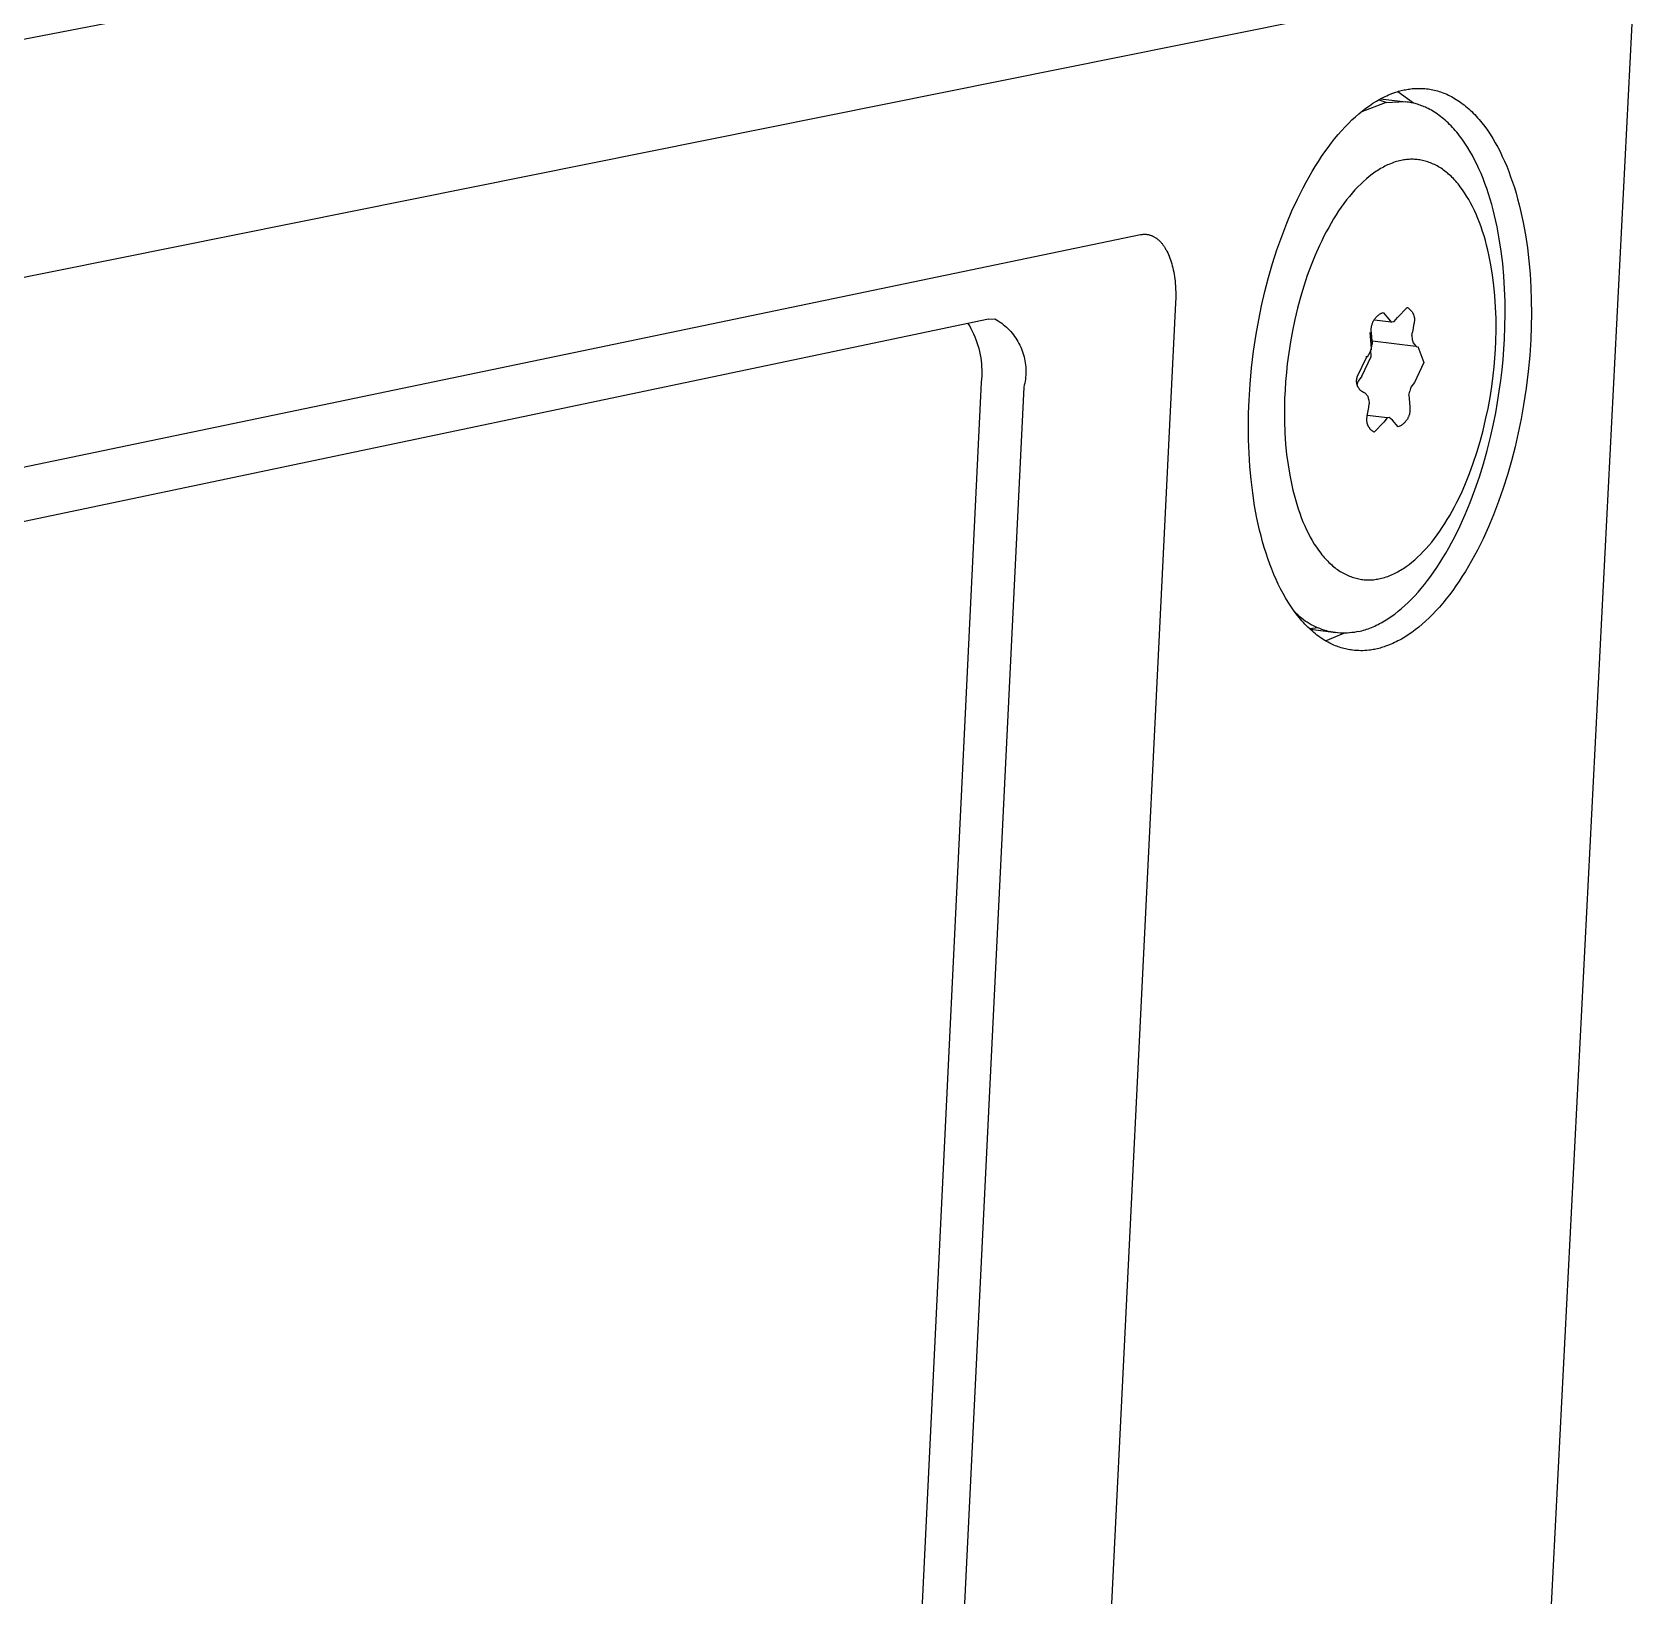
# Model space of a CAD drawing. Header units: millimetres. Extents: x -573 to 3430, y 0 to 3769.
# Drawn here: x 1742.4 to 1768.79, y 336.22 to 361.96 of the extents above; entities that cross this region are included whole.
import ezdxf

# ---------------------------------------------------------------- set-up
doc = ezdxf.new("R2010")
doc.units = ezdxf.units.MM
doc.layers.add('01 Basic thick', color=7, linetype='Continuous', lineweight=35)

msp = doc.modelspace()

# ---------------------------------------------------------------- linework, layer by layer
at = {"layer": '01 Basic thick', "lineweight": -3}
for p, q in [((1766.609, 366.539), (1718.135, 357.186)), ((1768.791, 363.261), (1719.04, 353.242)), ((1766.614, 320.687), (1768.791, 363.261)), ((1764.885, 360.986), (1764.908, 360.992)), ((1764.908, 360.992), (1764.931, 360.998)), ((1764.931, 360.998), (1764.953, 361.004)), ((1764.953, 361.004), (1764.976, 361.009)), ((1764.976, 361.009), (1764.999, 361.013)), ((1764.999, 361.013), (1765.021, 361.017)), ((1765.021, 361.017), (1765.044, 361.021)), ((1765.044, 361.021), (1765.067, 361.024)), ((1765.067, 361.024), (1765.089, 361.027)), ((1765.089, 361.027), (1765.112, 361.03)), ((1765.112, 361.03), (1765.141, 361.032)), ((1765.141, 361.032), (1765.17, 361.034)), ((1765.17, 361.034), (1765.2, 361.035)), ((1765.2, 361.035), (1765.229, 361.035)), ((1765.229, 361.035), (1765.258, 361.034)), ((1765.258, 361.034), (1765.287, 361.033)), ((1765.287, 361.033), (1765.317, 361.031)), ((1765.317, 361.031), (1765.346, 361.028)), ((1765.346, 361.028), (1765.372, 361.025)), ((1765.372, 361.025), (1765.398, 361.021)), ((1765.398, 361.021), (1765.424, 361.017)), ((1765.424, 361.017), (1765.449, 361.012)), ((1765.449, 361.012), (1765.475, 361.006)), ((1765.475, 361.006), (1765.501, 360.999)), ((1765.501, 360.999), (1765.527, 360.992)), ((1765.527, 360.992), (1765.552, 360.985)), ((1764.666, 360.796), (1764.266, 360.643)), ((1764.35, 360.709), (1764.407, 360.75)), ((1764.407, 360.75), (1764.464, 360.789)), ((1764.464, 360.789), (1764.522, 360.824)), ((1764.522, 360.824), (1764.55, 360.841)), ((1764.55, 360.841), (1764.578, 360.857)), ((1764.562, 360.848), (1764.693, 360.801)), ((1764.578, 360.857), (1764.607, 360.872)), ((1764.587, 360.86), (1765.007, 360.813)), ((1764.607, 360.872), (1764.635, 360.886)), ((1764.635, 360.886), (1764.663, 360.9)), ((1764.663, 360.9), (1764.691, 360.913)), ((1765.007, 360.813), (1764.666, 360.796)), ((1764.691, 360.913), (1764.719, 360.926)), ((1764.719, 360.926), (1764.746, 360.937)), ((1764.746, 360.937), (1764.793, 360.955)), ((1764.793, 360.955), (1764.839, 360.971)), ((1764.839, 360.971), (1764.862, 360.979)), ((1764.862, 360.979), (1764.885, 360.986)), ((1765.13, 360.791), (1764.875, 360.98)), ((1765.028, 360.81), (1765.007, 360.813)), ((1765.05, 360.807), (1765.028, 360.81)), ((1765.071, 360.803), (1765.05, 360.807)), ((1765.092, 360.799), (1765.071, 360.803)), ((1765.114, 360.795), (1765.092, 360.799)), ((1765.135, 360.79), (1765.114, 360.795)), ((1765.157, 360.785), (1765.135, 360.79)), ((1765.178, 360.779), (1765.157, 360.785)), ((1765.199, 360.772), (1765.178, 360.779)), ((1765.221, 360.766), (1765.199, 360.772)), ((1765.242, 360.758), (1765.221, 360.766)), ((1765.263, 360.75), (1765.242, 360.758)), ((1765.285, 360.742), (1765.263, 360.75)), ((1765.306, 360.733), (1765.285, 360.742)), ((1765.327, 360.724), (1765.306, 360.733)), ((1765.552, 360.985), (1765.578, 360.976)), ((1765.578, 360.976), (1765.604, 360.968)), ((1765.604, 360.968), (1765.629, 360.958)), ((1765.629, 360.958), (1765.655, 360.948)), ((1765.655, 360.948), (1765.681, 360.937)), ((1765.681, 360.937), (1765.706, 360.925)), ((1765.706, 360.925), (1765.731, 360.912)), ((1765.731, 360.912), (1765.757, 360.899)), ((1765.757, 360.899), (1765.783, 360.885)), ((1765.783, 360.885), (1765.809, 360.87)), ((1765.809, 360.87), (1765.835, 360.854)), ((1765.835, 360.854), (1765.862, 360.837)), ((1765.862, 360.837), (1765.887, 360.82)), ((1765.887, 360.82), (1765.913, 360.801)), ((1765.913, 360.801), (1765.939, 360.782)), ((1765.939, 360.782), (1765.964, 360.762)), ((1765.964, 360.762), (1765.99, 360.742)), ((1765.99, 360.742), (1766.015, 360.721)), ((1764.062, 360.459), (1764.119, 360.515)), ((1764.119, 360.515), (1764.177, 360.568)), ((1764.177, 360.568), (1764.235, 360.618)), ((1764.235, 360.618), (1764.292, 360.665)), ((1764.292, 360.665), (1764.35, 360.709)), ((1765.348, 360.714), (1765.327, 360.724)), ((1765.374, 360.702), (1765.348, 360.714)), ((1765.4, 360.688), (1765.374, 360.702)), ((1765.426, 360.674), (1765.4, 360.688)), ((1765.452, 360.659), (1765.426, 360.674)), ((1765.477, 360.643), (1765.452, 360.659)), ((1765.503, 360.626), (1765.477, 360.643)), ((1765.528, 360.609), (1765.503, 360.626)), ((1765.553, 360.59), (1765.528, 360.609)), ((1765.578, 360.571), (1765.553, 360.59)), ((1765.603, 360.552), (1765.578, 360.571)), ((1765.628, 360.531), (1765.603, 360.552)), ((1765.653, 360.51), (1765.628, 360.531)), ((1765.677, 360.488), (1765.653, 360.51)), ((1765.702, 360.465), (1765.677, 360.488)), ((1765.726, 360.442), (1765.702, 360.465)), ((1766.015, 360.721), (1766.04, 360.699)), ((1766.04, 360.699), (1766.065, 360.676)), ((1766.065, 360.676), (1766.09, 360.652)), ((1766.09, 360.652), (1766.114, 360.628)), ((1766.114, 360.628), (1766.139, 360.603)), ((1766.139, 360.603), (1766.163, 360.577)), ((1766.163, 360.577), (1766.187, 360.551)), ((1766.187, 360.551), (1766.211, 360.523)), ((1766.211, 360.523), (1766.257, 360.467)), ((1766.257, 360.467), (1766.303, 360.407)), ((1763.78, 360.136), (1763.834, 360.205)), ((1763.834, 360.205), (1763.891, 360.273)), ((1763.891, 360.273), (1763.948, 360.338)), ((1763.948, 360.338), (1764.005, 360.4)), ((1764.005, 360.4), (1764.062, 360.459)), ((1765.75, 360.417), (1765.726, 360.442)), ((1765.773, 360.392), (1765.75, 360.417)), ((1765.797, 360.367), (1765.773, 360.392)), ((1765.82, 360.34), (1765.797, 360.367)), ((1765.843, 360.313), (1765.82, 360.34)), ((1765.866, 360.285), (1765.843, 360.313)), ((1765.889, 360.256), (1765.866, 360.285)), ((1765.933, 360.197), (1765.889, 360.256)), ((1766.303, 360.407), (1766.348, 360.345)), ((1766.348, 360.345), (1766.392, 360.28)), ((1766.392, 360.28), (1766.435, 360.212)), ((1766.435, 360.212), (1766.477, 360.141)), ((1763.619, 359.912), (1763.672, 359.989)), ((1763.672, 359.989), (1763.726, 360.064)), ((1763.726, 360.064), (1763.78, 360.136)), ((1765.977, 360.134), (1765.933, 360.197)), ((1766.019, 360.069), (1765.977, 360.134)), ((1766.061, 360.001), (1766.019, 360.069)), ((1766.101, 359.93), (1766.061, 360.001)), ((1766.477, 360.141), (1766.517, 360.068)), ((1766.517, 360.068), (1766.556, 359.993)), ((1766.556, 359.993), (1766.593, 359.915)), ((1763.464, 359.666), (1763.515, 359.751)), ((1763.515, 359.751), (1763.567, 359.833)), ((1763.567, 359.833), (1763.619, 359.912)), ((1764.544, 359.685), (1764.521, 359.67)), ((1764.567, 359.7), (1764.544, 359.685)), ((1764.59, 359.714), (1764.567, 359.7)), ((1764.614, 359.727), (1764.59, 359.714)), ((1764.637, 359.74), (1764.614, 359.727)), ((1764.66, 359.752), (1764.637, 359.74)), ((1764.683, 359.764), (1764.66, 359.752)), ((1764.705, 359.774), (1764.683, 359.764)), ((1764.728, 359.784), (1764.705, 359.774)), ((1764.754, 359.795), (1764.728, 359.784)), ((1764.779, 359.805), (1764.754, 359.795)), ((1764.804, 359.814), (1764.779, 359.805)), ((1764.83, 359.823), (1764.804, 359.814)), ((1764.854, 359.83), (1764.83, 359.823)), ((1764.879, 359.837), (1764.854, 359.83)), ((1764.904, 359.843), (1764.879, 359.837)), ((1764.928, 359.849), (1764.904, 359.843)), ((1764.95, 359.853), (1764.928, 359.849)), ((1764.972, 359.856), (1764.95, 359.853)), ((1764.993, 359.86), (1764.972, 359.856)), ((1765.015, 359.862), (1764.993, 359.86)), ((1765.037, 359.864), (1765.015, 359.862)), ((1765.059, 359.866), (1765.037, 359.864)), ((1765.081, 359.867), (1765.059, 359.866)), ((1765.103, 359.867), (1765.081, 359.867)), ((1765.125, 359.867), (1765.103, 359.867)), ((1765.147, 359.866), (1765.125, 359.867)), ((1765.169, 359.864), (1765.147, 359.866)), ((1765.191, 359.862), (1765.169, 359.864)), ((1765.213, 359.86), (1765.191, 359.862)), ((1765.236, 359.857), (1765.213, 359.86)), ((1765.258, 359.853), (1765.236, 359.857)), ((1765.28, 359.848), (1765.258, 359.853)), ((1765.302, 359.843), (1765.28, 359.848)), ((1765.324, 359.838), (1765.302, 359.843)), ((1765.346, 359.831), (1765.324, 359.838)), ((1765.368, 359.825), (1765.346, 359.831)), ((1765.39, 359.817), (1765.368, 359.825)), ((1765.412, 359.809), (1765.39, 359.817)), ((1765.434, 359.8), (1765.412, 359.809)), ((1765.456, 359.79), (1765.434, 359.8)), ((1765.478, 359.78), (1765.456, 359.79)), ((1765.5, 359.769), (1765.478, 359.78)), ((1765.521, 359.758), (1765.5, 359.769)), ((1765.543, 359.745), (1765.521, 359.758)), ((1765.564, 359.732), (1765.543, 359.745)), ((1765.586, 359.719), (1765.564, 359.732)), ((1765.607, 359.704), (1765.586, 359.719)), ((1765.628, 359.689), (1765.607, 359.704)), ((1765.649, 359.674), (1765.628, 359.689)), ((1765.669, 359.658), (1765.649, 359.674)), ((1766.138, 359.859), (1766.101, 359.93)), ((1766.174, 359.786), (1766.138, 359.859)), ((1766.209, 359.71), (1766.174, 359.786)), ((1766.243, 359.632), (1766.209, 359.71)), ((1766.593, 359.915), (1766.63, 359.835)), ((1766.63, 359.835), (1766.665, 359.752)), ((1766.665, 359.752), (1766.698, 359.668)), ((1763.316, 359.4), (1763.364, 359.491)), ((1763.364, 359.491), (1763.414, 359.58)), ((1763.414, 359.58), (1763.464, 359.666)), ((1764.216, 359.412), (1764.169, 359.363)), ((1764.263, 359.459), (1764.216, 359.412)), ((1764.31, 359.503), (1764.263, 359.459)), ((1764.357, 359.545), (1764.31, 359.503)), ((1764.404, 359.584), (1764.357, 359.545)), ((1764.45, 359.62), (1764.404, 359.584)), ((1764.474, 359.638), (1764.45, 359.62)), ((1764.497, 359.654), (1764.474, 359.638)), ((1764.521, 359.67), (1764.497, 359.654)), ((1765.689, 359.642), (1765.669, 359.658)), ((1765.709, 359.624), (1765.689, 359.642)), ((1765.729, 359.606), (1765.709, 359.624)), ((1765.749, 359.588), (1765.729, 359.606)), ((1765.769, 359.569), (1765.749, 359.588)), ((1765.788, 359.549), (1765.769, 359.569)), ((1765.807, 359.528), (1765.788, 359.549)), ((1765.826, 359.507), (1765.807, 359.528)), ((1765.845, 359.485), (1765.826, 359.507)), ((1765.864, 359.463), (1765.845, 359.485)), ((1765.882, 359.44), (1765.864, 359.463)), ((1765.901, 359.416), (1765.882, 359.44)), ((1765.937, 359.367), (1765.901, 359.416)), ((1766.276, 359.552), (1766.243, 359.632)), ((1766.307, 359.47), (1766.276, 359.552)), ((1766.337, 359.386), (1766.307, 359.47)), ((1766.698, 359.668), (1766.73, 359.581)), ((1766.73, 359.581), (1766.761, 359.492)), ((1766.761, 359.492), (1766.791, 359.402)), ((1763.132, 359.017), (1763.222, 359.212)), ((1763.222, 359.212), (1763.316, 359.4)), ((1764.031, 359.199), (1763.986, 359.139)), ((1764.077, 359.256), (1764.031, 359.199)), ((1764.123, 359.311), (1764.077, 359.256)), ((1764.169, 359.363), (1764.123, 359.311)), ((1765.972, 359.316), (1765.937, 359.367)), ((1766.006, 359.263), (1765.972, 359.316)), ((1766.04, 359.207), (1766.006, 359.263)), ((1766.072, 359.149), (1766.04, 359.207)), ((1766.104, 359.088), (1766.072, 359.149)), ((1766.365, 359.301), (1766.337, 359.386)), ((1766.392, 359.213), (1766.365, 359.301)), ((1766.418, 359.124), (1766.392, 359.213)), ((1766.791, 359.402), (1766.819, 359.309)), ((1766.819, 359.309), (1766.845, 359.215)), ((1766.845, 359.215), (1766.871, 359.12)), ((1763.047, 358.814), (1763.132, 359.017)), ((1763.817, 358.886), (1763.777, 358.818)), ((1763.858, 358.953), (1763.817, 358.886)), ((1763.9, 359.017), (1763.858, 358.953)), ((1763.943, 359.079), (1763.9, 359.017)), ((1763.986, 359.139), (1763.943, 359.079)), ((1766.134, 359.026), (1766.104, 359.088)), ((1766.163, 358.962), (1766.134, 359.026)), ((1766.191, 358.895), (1766.163, 358.962)), ((1766.218, 358.825), (1766.191, 358.895)), ((1766.443, 359.034), (1766.418, 359.124)), ((1766.466, 358.942), (1766.443, 359.034)), ((1766.507, 358.754), (1766.466, 358.942)), ((1766.871, 359.12), (1766.894, 359.023)), ((1766.894, 359.023), (1766.937, 358.825)), ((1728.46, 351.931), (1760.642, 358.627)), ((1760.642, 358.627), (1760.652, 358.629)), ((1760.652, 358.629), (1760.662, 358.631)), ((1760.662, 358.631), (1760.673, 358.632)), ((1760.673, 358.632), (1760.683, 358.633)), ((1760.683, 358.633), (1760.693, 358.634)), ((1760.693, 358.634), (1760.703, 358.634)), ((1760.703, 358.634), (1760.714, 358.634)), ((1760.714, 358.634), (1760.724, 358.634)), ((1760.724, 358.634), (1760.734, 358.633)), ((1760.734, 358.633), (1760.744, 358.632)), ((1760.744, 358.632), (1760.754, 358.63)), ((1760.754, 358.63), (1760.764, 358.629)), ((1760.764, 358.629), (1760.774, 358.627)), ((1760.774, 358.627), (1760.784, 358.624)), ((1760.784, 358.624), (1760.794, 358.621)), ((1760.794, 358.621), (1760.804, 358.618)), ((1760.804, 358.618), (1760.814, 358.615)), ((1762.963, 358.598), (1763.047, 358.814)), ((1763.697, 358.675), (1763.659, 358.601)), ((1763.737, 358.747), (1763.697, 358.675)), ((1763.777, 358.818), (1763.737, 358.747)), ((1766.244, 358.754), (1766.218, 358.825)), ((1766.269, 358.681), (1766.244, 358.754)), ((1766.292, 358.606), (1766.269, 358.681)), ((1766.543, 358.561), (1766.507, 358.754)), ((1766.937, 358.825), (1766.974, 358.623)), ((1766.974, 358.623), (1767.005, 358.411)), ((1760.814, 358.615), (1760.824, 358.611)), ((1760.824, 358.611), (1760.833, 358.607)), ((1760.833, 358.607), (1760.843, 358.603)), ((1760.843, 358.603), (1760.853, 358.598)), ((1760.853, 358.598), (1760.862, 358.593)), ((1760.862, 358.593), (1760.872, 358.588)), ((1760.872, 358.588), (1760.881, 358.582)), ((1760.881, 358.582), (1760.89, 358.576)), ((1760.89, 358.576), (1760.899, 358.57)), ((1760.899, 358.57), (1760.908, 358.563)), ((1760.908, 358.563), (1760.917, 358.556)), ((1760.917, 358.556), (1760.926, 358.549)), ((1760.926, 358.549), (1760.935, 358.542)), ((1760.935, 358.542), (1760.944, 358.534)), ((1760.944, 358.534), (1760.953, 358.525)), ((1760.953, 358.525), (1760.961, 358.517)), ((1760.961, 358.517), (1760.969, 358.508)), ((1760.969, 358.508), (1760.978, 358.499)), ((1760.978, 358.499), (1760.986, 358.489)), ((1760.986, 358.489), (1760.994, 358.48)), ((1760.994, 358.48), (1761.002, 358.47)), ((1761.002, 358.47), (1761.01, 358.459)), ((1761.01, 358.459), (1761.017, 358.449)), ((1761.017, 358.449), (1761.025, 358.438)), ((1761.025, 358.438), (1761.033, 358.427)), ((1761.033, 358.427), (1761.04, 358.415)), ((1761.04, 358.415), (1761.047, 358.403)), ((1761.047, 358.403), (1761.054, 358.391)), ((1761.054, 358.391), (1761.061, 358.379)), ((1761.061, 358.379), (1761.075, 358.353)), ((1761.075, 358.353), (1761.088, 358.327)), ((1762.813, 358.15), (1762.885, 358.376)), ((1762.885, 358.376), (1762.963, 358.598)), ((1763.585, 358.448), (1763.514, 358.289)), ((1763.621, 358.525), (1763.585, 358.448)), ((1763.659, 358.601), (1763.621, 358.525)), ((1766.314, 358.53), (1766.292, 358.606)), ((1766.335, 358.452), (1766.314, 358.53)), ((1766.355, 358.373), (1766.335, 358.452)), ((1766.373, 358.293), (1766.355, 358.373)), ((1766.574, 358.358), (1766.543, 358.561)), ((1766.599, 358.153), (1766.574, 358.358)), ((1767.005, 358.411), (1767.031, 358.196)), ((1761.088, 358.327), (1761.1, 358.299)), ((1761.1, 358.299), (1761.112, 358.271)), ((1761.112, 358.271), (1761.124, 358.242)), ((1761.124, 358.242), (1761.134, 358.211)), ((1761.134, 358.211), (1761.145, 358.18)), ((1761.145, 358.18), (1761.154, 358.148)), ((1761.154, 358.148), (1761.163, 358.114)), ((1761.163, 358.114), (1761.172, 358.081)), ((1762.747, 357.92), (1762.813, 358.15)), ((1763.447, 358.124), (1763.385, 357.955)), ((1763.514, 358.289), (1763.447, 358.124)), ((1766.39, 358.211), (1766.373, 358.293)), ((1766.405, 358.129), (1766.39, 358.211)), ((1766.432, 357.962), (1766.405, 358.129)), ((1766.618, 357.945), (1766.599, 358.153)), ((1767.031, 358.196), (1767.05, 357.98)), ((1761.172, 358.081), (1761.179, 358.046)), ((1761.179, 358.046), (1761.186, 358.01)), ((1761.186, 358.01), (1761.193, 357.974)), ((1761.193, 357.974), (1761.198, 357.938)), ((1761.198, 357.938), (1761.204, 357.9)), ((1761.204, 357.9), (1761.208, 357.862)), ((1761.208, 357.862), (1761.212, 357.824)), ((1762.687, 357.689), (1762.747, 357.92)), ((1763.385, 357.955), (1763.326, 357.778)), ((1766.454, 357.792), (1766.432, 357.962)), ((1766.631, 357.737), (1766.618, 357.945)), ((1767.05, 357.98), (1767.063, 357.762)), ((1761.212, 357.824), (1761.215, 357.785)), ((1761.215, 357.785), (1761.217, 357.746)), ((1761.217, 357.746), (1761.22, 357.666)), ((1761.22, 357.586), (1761.218, 357.505)), ((1761.22, 357.666), (1761.22, 357.586)), ((1762.633, 357.456), (1762.687, 357.689)), ((1763.272, 357.597), (1763.223, 357.415)), ((1763.326, 357.778), (1763.272, 357.597)), ((1766.471, 357.62), (1766.454, 357.792)), ((1766.483, 357.433), (1766.471, 357.62)), ((1766.638, 357.528), (1766.631, 357.737)), ((1767.063, 357.762), (1767.07, 357.545)), ((1761.218, 357.505), (1759.505, 322.7)), ((1762.585, 357.223), (1762.633, 357.456)), ((1763.223, 357.415), (1763.18, 357.231)), ((1764.541, 357.291), (1764.549, 357.298)), ((1764.549, 357.298), (1764.557, 357.304)), ((1764.557, 357.304), (1764.565, 357.311)), ((1764.565, 357.311), (1764.574, 357.317)), ((1764.574, 357.317), (1764.583, 357.322)), ((1764.583, 357.322), (1764.592, 357.328)), ((1764.592, 357.328), (1764.601, 357.333)), ((1764.601, 357.333), (1764.611, 357.337)), ((1764.611, 357.337), (1764.621, 357.342)), ((1764.621, 357.342), (1764.63, 357.346)), ((1764.629, 357.346), (1764.63, 357.346)), ((1764.633, 357.346), (1764.726, 357.235)), ((1764.871, 357.266), (1765.028, 357.431)), ((1765.028, 357.431), (1765.035, 357.427)), ((1765.035, 357.427), (1765.042, 357.422)), ((1765.042, 357.422), (1765.048, 357.418)), ((1765.048, 357.418), (1765.055, 357.413)), ((1765.055, 357.413), (1765.061, 357.408)), ((1765.061, 357.408), (1765.067, 357.403)), ((1765.067, 357.403), (1765.073, 357.398)), ((1765.073, 357.398), (1765.079, 357.392)), ((1765.079, 357.392), (1765.085, 357.386)), ((1765.085, 357.386), (1765.09, 357.38)), ((1765.09, 357.38), (1765.095, 357.374)), ((1765.095, 357.374), (1765.1, 357.368)), ((1765.1, 357.368), (1765.105, 357.362)), ((1765.105, 357.362), (1765.109, 357.355)), ((1765.109, 357.355), (1765.114, 357.348)), ((1765.114, 357.348), (1765.118, 357.341)), ((1765.118, 357.341), (1765.121, 357.334)), ((1765.121, 357.334), (1765.125, 357.327)), ((1765.125, 357.327), (1765.128, 357.32)), ((1765.128, 357.32), (1765.131, 357.312)), ((1765.131, 357.312), (1765.134, 357.305)), ((1765.134, 357.305), (1765.137, 357.297)), ((1766.49, 357.246), (1766.483, 357.433)), ((1766.637, 357.113), (1766.64, 357.32)), ((1766.64, 357.32), (1766.638, 357.528)), ((1767.072, 357.328), (1767.069, 357.113)), ((1767.07, 357.545), (1767.072, 357.328)), ((1758.138, 357.237), (1728.677, 351.05)), ((1757.83, 357.124), (1757.803, 357.167)), ((1757.854, 357.079), (1757.83, 357.124)), ((1757.878, 357.034), (1757.854, 357.079)), ((1757.899, 356.989), (1757.878, 357.034)), ((1758.138, 357.237), (1758.243, 357.242)), ((1758.243, 357.242), (1758.272, 357.225)), ((1758.272, 357.225), (1758.301, 357.207)), ((1758.301, 357.207), (1758.329, 357.188)), ((1758.329, 357.188), (1758.356, 357.169)), ((1758.356, 357.169), (1758.383, 357.148)), ((1758.383, 357.148), (1758.409, 357.126)), ((1758.409, 357.126), (1758.434, 357.104)), ((1758.434, 357.104), (1758.459, 357.081)), ((1758.459, 357.081), (1758.483, 357.057)), ((1758.483, 357.057), (1758.505, 357.032)), ((1762.544, 356.992), (1762.585, 357.223)), ((1763.141, 357.047), (1763.107, 356.864)), ((1763.18, 357.231), (1763.141, 357.047)), ((1764.437, 357.077), (1764.438, 357.088)), ((1764.437, 357.067), (1764.437, 357.077)), ((1764.437, 357.056), (1764.437, 357.067)), ((1764.437, 357.045), (1764.437, 357.056)), ((1764.438, 357.035), (1764.437, 357.045)), ((1764.438, 357.088), (1764.439, 357.098)), ((1764.439, 357.024), (1764.438, 357.035)), ((1764.439, 357.098), (1764.441, 357.109)), ((1764.441, 357.109), (1764.442, 357.119)), ((1764.442, 357.119), (1764.445, 357.13)), ((1764.445, 357.13), (1764.447, 357.14)), ((1764.447, 357.14), (1764.45, 357.15)), ((1764.45, 357.15), (1764.453, 357.16)), ((1764.453, 357.16), (1764.457, 357.17)), ((1764.457, 357.17), (1764.461, 357.18)), ((1764.461, 357.18), (1764.465, 357.19)), ((1764.465, 357.19), (1764.47, 357.199)), ((1764.47, 357.199), (1764.475, 357.208)), ((1764.475, 357.208), (1764.48, 357.218)), ((1764.48, 357.218), (1764.486, 357.227)), ((1764.486, 357.227), (1764.491, 357.235)), ((1764.765, 357.189), (1764.489, 357.221)), ((1764.491, 357.235), (1764.498, 357.244)), ((1764.498, 357.244), (1764.504, 357.252)), ((1764.504, 357.252), (1764.511, 357.261)), ((1764.511, 357.261), (1764.518, 357.269)), ((1764.518, 357.269), (1764.525, 357.276)), ((1764.525, 357.276), (1764.533, 357.284)), ((1764.533, 357.284), (1764.541, 357.291)), ((1764.726, 357.235), (1764.765, 357.189)), ((1764.765, 357.189), (1764.778, 357.19)), ((1764.766, 357.191), (1764.778, 357.19)), ((1764.778, 357.19), (1764.813, 357.197)), ((1764.813, 357.197), (1764.871, 357.266)), ((1765.139, 357.163), (1765.116, 357.023)), ((1765.137, 357.297), (1765.139, 357.29)), ((1765.139, 357.29), (1765.141, 357.282)), ((1765.141, 357.171), (1765.139, 357.163)), ((1765.141, 357.282), (1765.143, 357.274)), ((1765.143, 357.178), (1765.141, 357.171)), ((1765.143, 357.274), (1765.144, 357.266)), ((1765.144, 357.186), (1765.143, 357.178)), ((1765.144, 357.266), (1765.146, 357.258)), ((1765.145, 357.194), (1765.144, 357.186)), ((1765.146, 357.202), (1765.145, 357.194)), ((1765.146, 357.258), (1765.146, 357.25)), ((1765.146, 357.25), (1765.147, 357.242)), ((1765.147, 357.21), (1765.146, 357.202)), ((1765.147, 357.242), (1765.148, 357.234)), ((1765.148, 357.218), (1765.147, 357.21)), ((1765.148, 357.234), (1765.148, 357.226)), ((1765.148, 357.226), (1765.148, 357.218)), ((1766.486, 356.876), (1766.491, 357.06)), ((1766.491, 357.06), (1766.49, 357.246)), ((1766.63, 356.909), (1766.637, 357.113)), ((1767.069, 357.113), (1767.061, 356.9)), ((1757.92, 356.942), (1757.899, 356.989)), ((1757.938, 356.895), (1757.92, 356.942)), ((1757.955, 356.848), (1757.938, 356.895)), ((1757.971, 356.799), (1757.955, 356.848)), ((1757.985, 356.751), (1757.971, 356.799)), ((1758.505, 357.032), (1758.527, 357.006)), ((1758.527, 357.006), (1758.549, 356.98)), ((1758.549, 356.98), (1758.569, 356.953)), ((1758.569, 356.953), (1758.588, 356.925)), ((1758.588, 356.925), (1758.606, 356.896)), ((1758.606, 356.896), (1758.623, 356.867)), ((1758.623, 356.867), (1758.64, 356.838)), ((1758.64, 356.838), (1758.655, 356.808)), ((1758.655, 356.808), (1758.669, 356.777)), ((1758.669, 356.777), (1758.682, 356.746)), ((1762.501, 356.712), (1762.544, 356.992)), ((1763.107, 356.864), (1763.079, 356.682)), ((1764.44, 356.761), (1764.419, 357.016)), ((1764.421, 357.016), (1764.441, 357.014)), ((1764.446, 356.874), (1764.435, 356.875)), ((1764.441, 357.014), (1764.439, 357.024)), ((1764.45, 356.881), (1764.441, 357.014)), ((1764.441, 356.757), (1764.454, 356.826)), ((1764.45, 356.881), (1764.454, 356.826)), ((1765.168, 356.789), (1764.456, 356.873)), ((1765.106, 356.965), (1765.116, 357.023)), ((1765.106, 356.965), (1765.112, 356.9)), ((1765.112, 356.9), (1765.126, 356.845)), ((1765.126, 356.845), (1765.168, 356.79)), ((1765.169, 356.792), (1765.174, 356.791)), ((1765.175, 356.789), (1765.192, 356.789)), ((1765.203, 356.787), (1765.303, 356.522)), ((1766.48, 356.736), (1766.486, 356.876)), ((1766.619, 356.743), (1766.63, 356.909)), ((1767.061, 356.9), (1767.044, 356.64)), ((1757.997, 356.702), (1757.985, 356.751)), ((1758.007, 356.652), (1757.997, 356.702)), ((1758.016, 356.602), (1758.007, 356.652)), ((1758.023, 356.552), (1758.016, 356.602)), ((1758.029, 356.502), (1758.023, 356.552)), ((1758.682, 356.746), (1758.695, 356.714)), ((1758.695, 356.714), (1758.706, 356.682)), ((1758.706, 356.682), (1758.715, 356.65)), ((1758.715, 356.65), (1758.724, 356.617)), ((1758.724, 356.617), (1758.732, 356.584)), ((1758.732, 356.584), (1758.738, 356.551)), ((1758.738, 356.551), (1758.744, 356.518)), ((1758.744, 356.518), (1758.748, 356.484)), ((1762.468, 356.437), (1762.501, 356.712)), ((1763.079, 356.682), (1763.055, 356.502)), ((1764.207, 356.287), (1764.365, 356.616)), ((1764.28, 356.296), (1764.438, 356.624)), ((1764.365, 356.616), (1764.349, 356.618)), ((1764.365, 356.616), (1764.37, 356.618)), ((1764.373, 356.619), (1764.421, 356.694)), ((1764.421, 356.694), (1764.441, 356.757)), ((1764.438, 356.624), (1764.432, 356.73)), ((1764.44, 356.73), (1764.44, 356.754)), ((1765.303, 356.522), (1765.146, 356.194)), ((1766.458, 356.453), (1766.471, 356.595)), ((1766.471, 356.595), (1766.48, 356.736)), ((1766.589, 356.401), (1766.606, 356.573)), ((1766.606, 356.573), (1766.619, 356.743)), ((1767.044, 356.64), (1767.019, 356.373)), ((1758.026, 356.199), (1758.031, 356.249)), ((1758.032, 356.451), (1758.029, 356.502)), ((1758.031, 356.249), (1758.034, 356.299)), ((1758.035, 356.401), (1758.032, 356.451)), ((1758.034, 356.299), (1758.035, 356.35)), ((1758.035, 356.35), (1758.035, 356.401)), ((1758.746, 356.248), (1758.741, 356.215)), ((1758.75, 356.282), (1758.746, 356.248)), ((1758.748, 356.484), (1758.751, 356.451)), ((1758.752, 356.316), (1758.75, 356.282)), ((1758.751, 356.451), (1758.753, 356.417)), ((1758.754, 356.349), (1758.752, 356.316)), ((1758.753, 356.417), (1758.754, 356.383)), ((1758.754, 356.383), (1758.754, 356.349)), ((1762.443, 356.167), (1762.468, 356.437)), ((1763.04, 356.356), (1763.027, 356.212)), ((1763.055, 356.502), (1763.04, 356.356)), ((1764.196, 356.237), (1764.197, 356.244)), ((1764.197, 356.244), (1764.198, 356.251)), ((1764.198, 356.251), (1764.199, 356.258)), ((1764.199, 356.258), (1764.201, 356.265)), ((1764.201, 356.265), (1764.203, 356.273)), ((1764.203, 356.273), (1764.205, 356.28)), ((1764.205, 356.28), (1764.207, 356.287)), ((1764.28, 356.296), (1764.224, 356.218)), ((1766.419, 356.129), (1766.443, 356.308)), ((1766.443, 356.308), (1766.458, 356.453)), ((1766.568, 356.227), (1766.589, 356.401)), ((1767.019, 356.373), (1766.986, 356.1)), ((1756.461, 323.862), (1758.026, 356.199)), ((1758.719, 356.116), (1757.147, 323.753)), ((1758.727, 356.149), (1758.719, 356.116)), ((1758.735, 356.182), (1758.727, 356.149)), ((1758.741, 356.215), (1758.735, 356.182)), ((1762.426, 355.904), (1762.443, 356.167)), ((1763.018, 356.07), (1763.012, 355.929)), ((1763.027, 356.212), (1763.018, 356.07)), ((1764.196, 356.229), (1764.196, 356.237)), ((1764.196, 356.222), (1764.196, 356.229)), ((1764.196, 356.215), (1764.196, 356.222)), ((1764.196, 356.207), (1764.196, 356.215)), ((1764.196, 356.2), (1764.196, 356.207)), ((1764.197, 356.193), (1764.196, 356.2)), ((1764.198, 356.186), (1764.197, 356.193)), ((1764.199, 356.178), (1764.198, 356.186)), ((1764.201, 356.171), (1764.199, 356.178)), ((1764.202, 356.164), (1764.201, 356.171)), ((1764.204, 356.157), (1764.202, 356.164)), ((1764.204, 356.155), (1764.224, 356.218)), ((1764.207, 356.15), (1764.204, 356.157)), ((1764.209, 356.143), (1764.207, 356.15)), ((1764.212, 356.136), (1764.209, 356.143)), ((1764.215, 356.13), (1764.212, 356.136)), ((1764.218, 356.123), (1764.215, 356.13)), ((1764.221, 356.117), (1764.218, 356.123)), ((1764.225, 356.11), (1764.221, 356.117)), ((1764.229, 356.104), (1764.225, 356.11)), ((1764.233, 356.098), (1764.229, 356.104)), ((1764.237, 356.092), (1764.233, 356.098)), ((1764.241, 356.086), (1764.237, 356.092)), ((1764.246, 356.081), (1764.241, 356.086)), ((1764.251, 356.075), (1764.246, 356.081)), ((1764.256, 356.07), (1764.251, 356.075)), ((1764.261, 356.065), (1764.256, 356.07)), ((1764.267, 356.06), (1764.261, 356.065)), ((1764.272, 356.055), (1764.267, 356.06)), ((1764.278, 356.05), (1764.272, 356.055)), ((1764.284, 356.046), (1764.278, 356.05)), ((1764.29, 356.042), (1764.284, 356.046)), ((1764.296, 356.038), (1764.29, 356.042)), ((1764.302, 356.034), (1764.296, 356.038)), ((1764.309, 356.031), (1764.302, 356.034)), ((1764.315, 356.027), (1764.309, 356.031)), ((1764.322, 356.024), (1764.315, 356.027)), ((1764.328, 356.022), (1764.322, 356.024)), ((1764.335, 356.019), (1764.328, 356.022)), ((1764.384, 355.964), (1764.335, 356.019)), ((1765.057, 355.984), (1765.07, 356.053)), ((1765.057, 355.984), (1765.061, 355.929)), ((1765.09, 356.116), (1765.07, 356.053)), ((1765.146, 356.194), (1765.09, 356.116)), ((1766.391, 355.949), (1766.419, 356.129)), ((1766.516, 355.873), (1766.544, 356.051)), ((1766.544, 356.051), (1766.568, 356.227)), ((1766.986, 356.1), (1766.944, 355.824)), ((1762.418, 355.689), (1762.426, 355.904)), ((1763.012, 355.929), (1763.008, 355.744)), ((1763.008, 355.744), (1763.009, 355.556)), ((1764.372, 355.645), (1764.395, 355.785)), ((1764.399, 355.908), (1764.384, 355.964)), ((1764.395, 355.785), (1764.405, 355.843)), ((1764.399, 355.908), (1764.405, 355.843)), ((1765.061, 355.929), (1765.07, 355.796)), ((1765.07, 355.796), (1765.072, 355.786)), ((1765.072, 355.786), (1765.073, 355.775)), ((1765.073, 355.722), (1765.072, 355.712)), ((1765.073, 355.775), (1765.074, 355.765)), ((1765.074, 355.744), (1765.073, 355.733)), ((1765.073, 355.733), (1765.073, 355.722)), ((1765.074, 355.765), (1765.074, 355.754)), ((1765.074, 355.754), (1765.074, 355.744)), ((1766.319, 355.584), (1766.358, 355.767)), ((1766.358, 355.767), (1766.391, 355.949)), ((1766.484, 355.694), (1766.516, 355.873)), ((1766.944, 355.824), (1766.903, 355.594)), ((1762.415, 355.471), (1762.418, 355.689)), ((1762.418, 355.253), (1762.415, 355.471)), ((1763.009, 355.556), (1763.016, 355.368)), ((1764.363, 355.59), (1764.364, 355.598)), ((1764.363, 355.582), (1764.363, 355.59)), ((1764.363, 355.574), (1764.363, 355.582)), ((1764.364, 355.566), (1764.363, 355.574)), ((1764.364, 355.598), (1764.365, 355.606)), ((1764.365, 355.558), (1764.364, 355.566)), ((1764.365, 355.606), (1764.366, 355.614)), ((1764.366, 355.55), (1764.365, 355.558)), ((1764.366, 355.614), (1764.367, 355.622)), ((1764.367, 355.542), (1764.366, 355.55)), ((1764.367, 355.622), (1764.368, 355.63)), ((1764.368, 355.534), (1764.367, 355.542)), ((1764.368, 355.63), (1764.37, 355.637)), ((1764.37, 355.527), (1764.368, 355.534)), ((1764.37, 355.637), (1764.372, 355.645)), ((1764.372, 355.519), (1764.37, 355.527)), ((1764.374, 355.511), (1764.372, 355.519)), ((1764.377, 355.504), (1764.374, 355.511)), ((1764.699, 355.612), (1764.375, 355.651)), ((1764.38, 355.496), (1764.377, 355.504)), ((1764.383, 355.489), (1764.38, 355.496)), ((1764.386, 355.481), (1764.383, 355.489)), ((1764.39, 355.474), (1764.386, 355.481)), ((1764.393, 355.467), (1764.39, 355.474)), ((1764.397, 355.46), (1764.393, 355.467)), ((1764.402, 355.454), (1764.397, 355.46)), ((1764.406, 355.447), (1764.402, 355.454)), ((1764.641, 355.543), (1764.483, 355.378)), ((1764.699, 355.612), (1764.641, 355.543)), ((1764.733, 355.62), (1764.699, 355.612)), ((1764.786, 355.575), (1764.733, 355.62)), ((1764.878, 355.465), (1764.786, 355.575)), ((1764.89, 355.468), (1764.88, 355.464)), ((1764.9, 355.473), (1764.89, 355.468)), ((1764.909, 355.478), (1764.9, 355.473)), ((1764.919, 355.483), (1764.909, 355.478)), ((1764.928, 355.488), (1764.919, 355.483)), ((1764.937, 355.494), (1764.928, 355.488)), ((1764.945, 355.5), (1764.937, 355.494)), ((1764.954, 355.506), (1764.945, 355.5)), ((1764.962, 355.513), (1764.954, 355.506)), ((1764.97, 355.519), (1764.962, 355.513)), ((1764.978, 355.527), (1764.97, 355.519)), ((1764.986, 355.534), (1764.978, 355.527)), ((1764.993, 355.542), (1764.986, 355.534)), ((1765, 355.55), (1764.993, 355.542)), ((1765.007, 355.558), (1765, 355.55)), ((1765.013, 355.566), (1765.007, 355.558)), ((1765.019, 355.575), (1765.013, 355.566)), ((1765.025, 355.584), (1765.019, 355.575)), ((1765.031, 355.593), (1765.025, 355.584)), ((1765.036, 355.602), (1765.031, 355.593)), ((1765.041, 355.611), (1765.036, 355.602)), ((1765.046, 355.621), (1765.041, 355.611)), ((1765.05, 355.63), (1765.046, 355.621)), ((1765.054, 355.64), (1765.05, 355.63)), ((1765.057, 355.65), (1765.054, 355.64)), ((1765.061, 355.66), (1765.057, 355.65)), ((1765.064, 355.67), (1765.061, 355.66)), ((1765.066, 355.681), (1765.064, 355.67)), ((1765.068, 355.691), (1765.066, 355.681)), ((1765.07, 355.701), (1765.068, 355.691)), ((1765.072, 355.712), (1765.07, 355.701)), ((1766.276, 355.402), (1766.319, 355.584)), ((1766.399, 355.294), (1766.448, 355.514)), ((1766.448, 355.514), (1766.484, 355.694)), ((1766.903, 355.594), (1766.856, 355.364)), ((1762.426, 355.033), (1762.418, 355.253)), ((1763.016, 355.368), (1763.028, 355.18)), ((1764.411, 355.441), (1764.406, 355.447)), ((1764.416, 355.434), (1764.411, 355.441)), ((1764.421, 355.428), (1764.416, 355.434)), ((1764.426, 355.422), (1764.421, 355.428)), ((1764.432, 355.416), (1764.426, 355.422)), ((1764.438, 355.411), (1764.432, 355.416)), ((1764.444, 355.406), (1764.438, 355.411)), ((1764.45, 355.4), (1764.444, 355.406)), ((1764.456, 355.395), (1764.45, 355.4)), ((1764.462, 355.391), (1764.456, 355.395)), ((1764.469, 355.386), (1764.462, 355.391)), ((1764.476, 355.382), (1764.469, 355.386)), ((1764.483, 355.378), (1764.476, 355.382)), ((1766.174, 355.042), (1766.228, 355.221)), ((1766.228, 355.221), (1766.276, 355.402)), ((1766.343, 355.074), (1766.399, 355.294)), ((1766.856, 355.364), (1766.803, 355.134)), ((1762.44, 354.814), (1762.426, 355.033)), ((1763.028, 355.18), (1763.045, 355.008)), ((1763.045, 355.008), (1763.068, 354.837)), ((1766.116, 354.865), (1766.174, 355.042)), ((1766.282, 354.855), (1766.343, 355.074)), ((1766.803, 355.134), (1766.743, 354.905)), ((1762.46, 354.596), (1762.44, 354.814)), ((1763.068, 354.837), (1763.096, 354.669)), ((1763.096, 354.669), (1763.111, 354.586)), ((1765.988, 354.534), (1766.054, 354.697)), ((1766.054, 354.697), (1766.116, 354.865)), ((1766.215, 354.639), (1766.282, 354.855)), ((1766.678, 354.677), (1766.607, 354.453)), ((1766.743, 354.905), (1766.678, 354.677)), ((1762.486, 354.38), (1762.46, 354.596)), ((1763.111, 354.586), (1763.129, 354.505)), ((1763.129, 354.505), (1763.147, 354.424)), ((1763.147, 354.424), (1763.167, 354.345)), ((1765.919, 354.375), (1765.988, 354.534)), ((1766.064, 354.22), (1766.142, 354.428)), ((1766.142, 354.428), (1766.215, 354.639)), ((1766.607, 354.453), (1766.53, 354.233)), ((1762.518, 354.166), (1762.486, 354.38)), ((1762.556, 353.963), (1762.518, 354.166)), ((1763.167, 354.345), (1763.188, 354.267)), ((1763.188, 354.267), (1763.211, 354.191)), ((1763.211, 354.191), (1763.234, 354.116)), ((1765.768, 354.077), (1765.807, 354.149)), ((1765.807, 354.149), (1765.845, 354.223)), ((1765.845, 354.223), (1765.919, 354.375)), ((1765.981, 354.019), (1766.064, 354.22)), ((1766.53, 354.233), (1766.448, 354.018)), ((1762.6, 353.765), (1762.556, 353.963)), ((1763.234, 354.116), (1763.259, 354.043)), ((1763.259, 354.043), (1763.286, 353.971)), ((1763.286, 353.971), (1763.313, 353.902)), ((1763.313, 353.902), (1763.342, 353.836)), ((1765.606, 353.808), (1765.647, 353.872)), ((1765.647, 353.872), (1765.688, 353.938)), ((1765.688, 353.938), (1765.729, 354.007)), ((1765.729, 354.007), (1765.768, 354.077)), ((1765.894, 353.824), (1765.981, 354.019)), ((1766.448, 354.018), (1766.364, 353.817)), ((1762.624, 353.668), (1762.6, 353.765)), ((1762.65, 353.572), (1762.624, 353.668)), ((1763.342, 353.836), (1763.371, 353.771)), ((1763.371, 353.771), (1763.402, 353.709)), ((1763.402, 353.709), (1763.434, 353.649)), ((1763.434, 353.649), (1763.467, 353.591)), ((1765.431, 353.568), (1765.476, 353.626)), ((1765.476, 353.626), (1765.521, 353.686)), ((1765.521, 353.686), (1765.564, 353.746)), ((1765.564, 353.746), (1765.606, 353.808)), ((1765.758, 353.556), (1765.804, 353.643)), ((1765.804, 353.643), (1765.894, 353.824)), ((1766.276, 353.623), (1766.183, 353.436)), ((1766.364, 353.817), (1766.276, 353.623)), ((1762.677, 353.478), (1762.65, 353.572)), ((1762.706, 353.386), (1762.677, 353.478)), ((1762.736, 353.295), (1762.706, 353.386)), ((1763.467, 353.591), (1763.5, 353.536)), ((1763.5, 353.536), (1763.535, 353.483)), ((1763.535, 353.483), (1763.571, 353.432)), ((1763.571, 353.432), (1763.607, 353.383)), ((1763.607, 353.383), (1763.626, 353.36)), ((1763.626, 353.36), (1763.644, 353.337)), ((1765.2, 353.32), (1765.246, 353.364)), ((1765.246, 353.364), (1765.293, 353.411)), ((1765.293, 353.411), (1765.339, 353.461)), ((1765.339, 353.461), (1765.385, 353.513)), ((1765.385, 353.513), (1765.431, 353.568)), ((1765.615, 353.306), (1765.664, 353.387)), ((1765.664, 353.387), (1765.712, 353.471)), ((1765.712, 353.471), (1765.758, 353.556)), ((1766.183, 353.436), (1766.086, 353.257)), ((1762.767, 353.206), (1762.736, 353.295)), ((1762.8, 353.12), (1762.767, 353.206)), ((1762.835, 353.035), (1762.8, 353.12)), ((1763.644, 353.337), (1763.663, 353.315)), ((1763.663, 353.315), (1763.682, 353.294)), ((1763.682, 353.294), (1763.702, 353.273)), ((1763.702, 353.273), (1763.721, 353.253)), ((1763.721, 353.253), (1763.741, 353.233)), ((1763.741, 353.233), (1763.76, 353.214)), ((1763.76, 353.214), (1763.78, 353.196)), ((1763.78, 353.196), (1763.8, 353.178)), ((1763.8, 353.178), (1763.82, 353.161)), ((1763.82, 353.161), (1763.841, 353.145)), ((1763.841, 353.145), (1763.861, 353.129)), ((1763.861, 353.129), (1763.882, 353.114)), ((1763.882, 353.114), (1763.903, 353.1)), ((1763.903, 353.1), (1763.924, 353.086)), ((1763.924, 353.086), (1763.946, 353.072)), ((1764.852, 353.067), (1764.874, 353.079)), ((1764.874, 353.079), (1764.897, 353.092)), ((1764.897, 353.092), (1764.92, 353.106)), ((1764.92, 353.106), (1764.944, 353.12)), ((1764.944, 353.12), (1764.967, 353.135)), ((1764.967, 353.135), (1764.99, 353.151)), ((1764.99, 353.151), (1765.013, 353.167)), ((1765.013, 353.167), (1765.06, 353.201)), ((1765.06, 353.201), (1765.106, 353.238)), ((1765.106, 353.238), (1765.153, 353.277)), ((1765.153, 353.277), (1765.2, 353.32)), ((1765.415, 353.005), (1765.466, 353.077)), ((1765.466, 353.077), (1765.516, 353.151)), ((1765.516, 353.151), (1765.566, 353.228)), ((1765.566, 353.228), (1765.615, 353.306)), ((1765.986, 353.086), (1765.935, 353.004)), ((1766.037, 353.17), (1765.986, 353.086)), ((1766.086, 353.257), (1766.037, 353.17)), ((1762.87, 352.953), (1762.835, 353.035)), ((1762.907, 352.873), (1762.87, 352.953)), ((1762.945, 352.796), (1762.907, 352.873)), ((1763.946, 353.072), (1763.968, 353.06)), ((1763.968, 353.06), (1763.989, 353.048)), ((1763.989, 353.048), (1764.011, 353.037)), ((1764.011, 353.037), (1764.033, 353.026)), ((1764.033, 353.026), (1764.055, 353.016)), ((1764.055, 353.016), (1764.077, 353.007)), ((1764.077, 353.007), (1764.099, 352.999)), ((1764.099, 352.999), (1764.121, 352.991)), ((1764.121, 352.991), (1764.143, 352.984)), ((1764.143, 352.984), (1764.165, 352.977)), ((1764.165, 352.977), (1764.187, 352.971)), ((1764.187, 352.971), (1764.209, 352.966)), ((1764.209, 352.966), (1764.232, 352.961)), ((1764.232, 352.961), (1764.254, 352.957)), ((1764.254, 352.957), (1764.276, 352.954)), ((1764.276, 352.954), (1764.298, 352.951)), ((1764.298, 352.951), (1764.32, 352.949)), ((1764.32, 352.949), (1764.343, 352.947)), ((1764.343, 352.947), (1764.365, 352.946)), ((1764.365, 352.946), (1764.387, 352.946)), ((1764.387, 352.946), (1764.409, 352.946)), ((1764.409, 352.946), (1764.431, 352.946)), ((1764.431, 352.946), (1764.453, 352.948)), ((1764.453, 352.948), (1764.475, 352.949)), ((1764.475, 352.949), (1764.497, 352.952)), ((1764.497, 352.952), (1764.518, 352.955)), ((1764.518, 352.955), (1764.54, 352.958)), ((1764.54, 352.958), (1764.562, 352.962)), ((1764.562, 352.962), (1764.583, 352.967)), ((1764.583, 352.967), (1764.608, 352.972)), ((1764.608, 352.972), (1764.632, 352.979)), ((1764.632, 352.979), (1764.657, 352.986)), ((1764.657, 352.986), (1764.682, 352.994)), ((1764.682, 352.994), (1764.707, 353.003)), ((1764.707, 353.003), (1764.732, 353.012)), ((1764.732, 353.012), (1764.758, 353.023)), ((1764.758, 353.023), (1764.783, 353.034)), ((1764.783, 353.034), (1764.806, 353.044)), ((1764.806, 353.044), (1764.829, 353.055)), ((1764.829, 353.055), (1764.852, 353.067)), ((1765.259, 352.805), (1765.311, 352.869)), ((1765.311, 352.869), (1765.363, 352.936)), ((1765.363, 352.936), (1765.415, 353.005)), ((1765.831, 352.847), (1765.778, 352.773)), ((1765.883, 352.925), (1765.831, 352.847)), ((1765.935, 353.004), (1765.883, 352.925)), ((1762.985, 352.721), (1762.945, 352.796)), ((1763.026, 352.648), (1762.985, 352.721)), ((1763.068, 352.578), (1763.026, 352.648)), ((1763.112, 352.511), (1763.068, 352.578)), ((1764.989, 352.522), (1765.044, 352.574)), ((1765.044, 352.574), (1765.1, 352.629)), ((1765.1, 352.629), (1765.153, 352.685)), ((1765.153, 352.685), (1765.206, 352.744)), ((1765.206, 352.744), (1765.259, 352.805)), ((1765.615, 352.563), (1765.558, 352.498)), ((1765.671, 352.632), (1765.615, 352.563)), ((1765.725, 352.701), (1765.671, 352.632)), ((1765.778, 352.773), (1765.725, 352.701)), ((1763.156, 352.446), (1763.112, 352.511)), ((1763.202, 352.385), (1763.156, 352.446)), ((1763.204, 352.39), (1763.177, 352.417)), ((1763.248, 352.326), (1763.202, 352.385)), ((1763.232, 352.364), (1763.204, 352.39)), ((1763.261, 352.338), (1763.232, 352.364)), ((1763.272, 352.298), (1763.248, 352.326)), ((1763.291, 352.314), (1763.261, 352.338)), ((1763.296, 352.271), (1763.272, 352.298)), ((1763.321, 352.29), (1763.291, 352.314)), ((1763.352, 352.268), (1763.321, 352.29)), ((1764.657, 352.272), (1764.684, 352.289)), ((1764.684, 352.289), (1764.712, 352.307)), ((1764.712, 352.307), (1764.767, 352.344)), ((1764.767, 352.344), (1764.822, 352.384)), ((1764.822, 352.384), (1764.878, 352.428)), ((1764.878, 352.428), (1764.933, 352.474)), ((1764.933, 352.474), (1764.989, 352.522)), ((1765.388, 352.319), (1765.331, 352.266)), ((1765.445, 352.376), (1765.388, 352.319)), ((1765.502, 352.436), (1765.445, 352.376)), ((1765.558, 352.498), (1765.502, 352.436)), ((1763.32, 352.244), (1763.296, 352.271)), ((1763.344, 352.218), (1763.32, 352.244)), ((1763.368, 352.192), (1763.344, 352.218)), ((1763.384, 352.247), (1763.352, 352.268)), ((1763.393, 352.168), (1763.368, 352.192)), ((1763.417, 352.227), (1763.384, 352.247)), ((1763.418, 352.144), (1763.393, 352.168)), ((1763.45, 352.208), (1763.417, 352.227)), ((1763.418, 352.145), (1763.561, 352.16)), ((1763.443, 352.121), (1763.418, 352.144)), ((1763.856, 352.075), (1763.438, 352.127)), ((1763.468, 352.099), (1763.443, 352.121)), ((1763.484, 352.19), (1763.45, 352.208)), ((1763.493, 352.077), (1763.468, 352.099)), ((1763.518, 352.173), (1763.484, 352.19)), ((1763.519, 352.056), (1763.493, 352.077)), ((1763.553, 352.158), (1763.518, 352.173)), ((1763.544, 352.036), (1763.519, 352.056)), ((1763.57, 352.017), (1763.544, 352.036)), ((1763.589, 352.143), (1763.553, 352.158)), ((1763.625, 352.13), (1763.589, 352.143)), ((1763.662, 352.118), (1763.625, 352.13)), ((1763.698, 352.108), (1763.662, 352.118)), ((1763.686, 351.944), (1763.983, 352.068)), ((1763.736, 352.098), (1763.698, 352.108)), ((1763.773, 352.09), (1763.736, 352.098)), ((1763.811, 352.084), (1763.773, 352.09)), ((1763.849, 352.078), (1763.811, 352.084)), ((1763.887, 352.074), (1763.849, 352.078)), ((1763.925, 352.071), (1763.887, 352.074)), ((1763.964, 352.07), (1763.925, 352.071)), ((1764.002, 352.069), (1763.964, 352.07)), ((1764.04, 352.071), (1764.002, 352.069)), ((1764.078, 352.073), (1764.04, 352.071)), ((1764.117, 352.077), (1764.078, 352.073)), ((1764.155, 352.082), (1764.117, 352.077)), ((1764.192, 352.088), (1764.155, 352.082)), ((1764.23, 352.095), (1764.192, 352.088)), ((1764.23, 352.095), (1764.256, 352.102)), ((1764.256, 352.102), (1764.282, 352.108)), ((1764.282, 352.108), (1764.308, 352.116)), ((1764.308, 352.116), (1764.334, 352.124)), ((1764.334, 352.124), (1764.36, 352.132)), ((1764.36, 352.132), (1764.387, 352.142)), ((1764.387, 352.142), (1764.413, 352.152)), ((1764.413, 352.152), (1764.44, 352.162)), ((1764.44, 352.162), (1764.467, 352.174)), ((1764.467, 352.174), (1764.493, 352.186)), ((1764.493, 352.186), (1764.52, 352.199)), ((1764.52, 352.199), (1764.548, 352.212)), ((1764.548, 352.212), (1764.575, 352.226)), ((1764.575, 352.226), (1764.602, 352.241)), ((1764.602, 352.241), (1764.629, 352.256)), ((1764.629, 352.256), (1764.657, 352.272)), ((1765.046, 352.041), (1764.989, 352.005)), ((1765.103, 352.08), (1765.046, 352.041)), ((1765.16, 352.122), (1765.103, 352.08)), ((1765.217, 352.167), (1765.16, 352.122)), ((1765.274, 352.215), (1765.217, 352.167)), ((1765.331, 352.266), (1765.274, 352.215)), ((1763.596, 351.999), (1763.57, 352.017)), ((1763.622, 351.981), (1763.596, 351.999)), ((1763.648, 351.964), (1763.622, 351.981)), ((1763.674, 351.948), (1763.648, 351.964)), ((1763.701, 351.932), (1763.674, 351.948)), ((1763.727, 351.918), (1763.701, 351.932)), ((1763.754, 351.904), (1763.727, 351.918)), ((1763.777, 351.893), (1763.754, 351.904)), ((1763.8, 351.882), (1763.777, 351.893)), ((1763.823, 351.871), (1763.8, 351.882)), ((1763.847, 351.862), (1763.823, 351.871)), ((1763.87, 351.853), (1763.847, 351.862)), ((1763.894, 351.844), (1763.87, 351.853)), ((1763.917, 351.836), (1763.894, 351.844)), ((1763.941, 351.829), (1763.917, 351.836)), ((1763.964, 351.822), (1763.941, 351.829)), ((1763.988, 351.815), (1763.964, 351.822)), ((1764.011, 351.81), (1763.988, 351.815)), ((1764.035, 351.804), (1764.011, 351.81)), ((1764.058, 351.8), (1764.035, 351.804)), ((1764.082, 351.795), (1764.058, 351.8)), ((1764.106, 351.792), (1764.082, 351.795)), ((1764.129, 351.788), (1764.106, 351.792)), ((1764.163, 351.785), (1764.129, 351.788)), ((1764.197, 351.782), (1764.163, 351.785)), ((1764.231, 351.781), (1764.197, 351.782)), ((1764.265, 351.78), (1764.231, 351.781)), ((1764.299, 351.78), (1764.265, 351.78)), ((1764.333, 351.782), (1764.299, 351.78)), ((1764.366, 351.784), (1764.333, 351.782)), ((1764.4, 351.788), (1764.366, 351.784)), ((1764.423, 351.791), (1764.4, 351.788)), ((1764.445, 351.794), (1764.423, 351.791)), ((1764.468, 351.798), (1764.445, 351.794)), ((1764.491, 351.802), (1764.468, 351.798)), ((1764.513, 351.807), (1764.491, 351.802)), ((1764.536, 351.812), (1764.513, 351.807)), ((1764.559, 351.817), (1764.536, 351.812)), ((1764.581, 351.823), (1764.559, 351.817)), ((1764.604, 351.83), (1764.581, 351.823)), ((1764.627, 351.837), (1764.604, 351.83)), ((1764.65, 351.844), (1764.627, 351.837)), ((1764.672, 351.852), (1764.65, 351.844)), ((1764.719, 351.869), (1764.672, 351.852)), ((1764.765, 351.888), (1764.719, 351.869)), ((1764.793, 351.9), (1764.765, 351.888)), ((1764.821, 351.913), (1764.793, 351.9)), ((1764.848, 351.926), (1764.821, 351.913)), ((1764.876, 351.94), (1764.848, 351.926)), ((1764.904, 351.955), (1764.876, 351.94)), ((1764.932, 351.971), (1764.904, 351.955)), ((1764.961, 351.987), (1764.932, 351.971)), ((1764.989, 352.005), (1764.961, 351.987))]:
    msp.add_line(p, q, dxfattribs=at)

doc.saveas('drawing.dxf')
